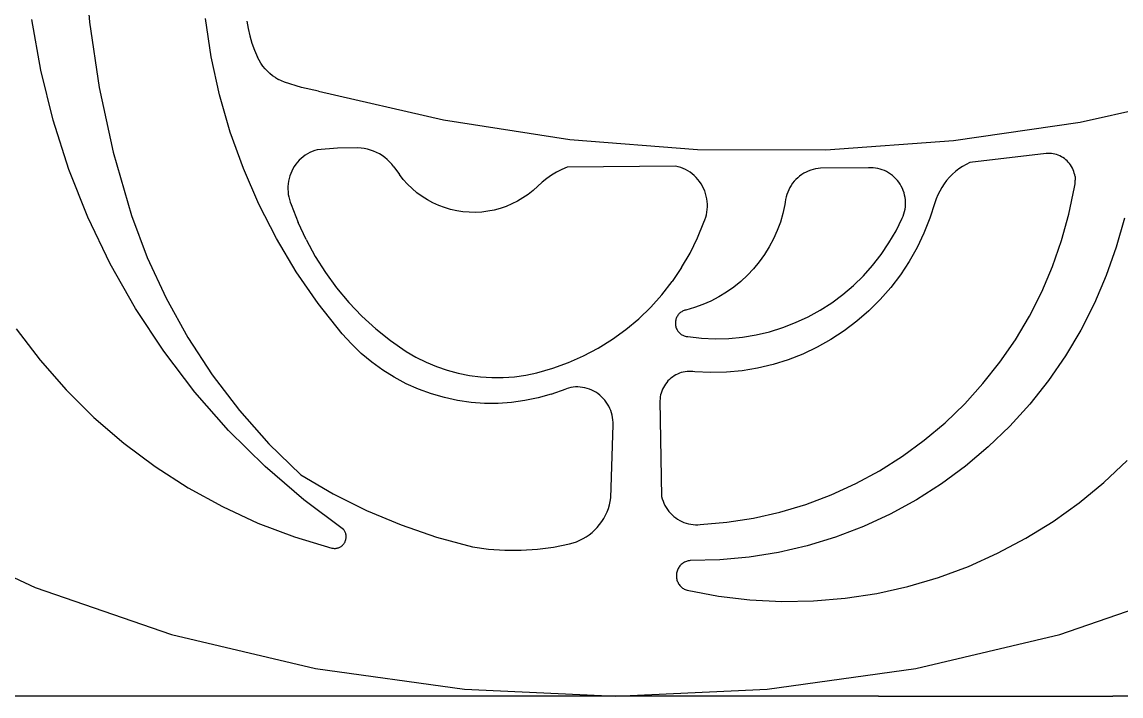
# Model space of a CAD drawing. Extents: x 396092 to 455492, y 17293 to 132793.
# Drawn here: x 410902.6 to 410995.4, y 46245.8 to 46302.7 of the extents above; entities that cross this region are included whole.
import ezdxf

# ---------------------------------------------------------------- set-up
doc = ezdxf.new("R2010")
doc.units = 0
doc.header["$LTSCALE"] = 1000
doc.header["$MEASUREMENT"] = 0
doc.layers.add('MU', color=34, linetype='Continuous')

msp = doc.modelspace()

# ---------------------------------------------------------------- linework, layer by layer
at = {"layer": 'MU', "color": 37}
for p, q in [((410907.884, 46308.278), (410908.306, 46302.709)), ((410904.198, 46298.645), (410903.448, 46302.942)), ((410908.306, 46302.709), (410909.11, 46297.183)), ((410918.583, 46299.777), (410918.09, 46303.023)), ((410921.594, 46302.798), (410921.691, 46302.165)), ((410921.691, 46302.165), (410921.83, 46301.541)), ((410921.83, 46301.541), (410922.012, 46300.928)), ((410922.012, 46300.928), (410922.233, 46300.329)), ((410919.284, 46296.571), (410918.583, 46299.777)), ((410922.233, 46300.329), (410922.495, 46299.747)), ((410922.627, 46299.487), (410922.495, 46299.747)), ((410922.777, 46299.236), (410922.627, 46299.487)), ((410922.944, 46298.997), (410922.777, 46299.236)), ((410923.127, 46298.771), (410922.944, 46298.997)), ((410923.326, 46298.559), (410923.127, 46298.771)), ((410905.239, 46294.411), (410904.198, 46298.645)), ((410923.538, 46298.361), (410923.326, 46298.559)), ((410923.764, 46298.18), (410923.538, 46298.361)), ((410924.002, 46298.015), (410923.764, 46298.18)), ((410924.002, 46298.015), (410924.25, 46297.867)), ((410924.508, 46297.738), (410924.25, 46297.867)), ((410909.11, 46297.183), (410910.293, 46291.729)), ((410924.775, 46297.628), (410924.508, 46297.738)), ((410926.19, 46297.179), (410924.775, 46297.628)), ((410927.642, 46296.875), (410926.19, 46297.179)), ((410927.642, 46296.875), (410938.184, 46294.44)), ((410920.189, 46293.419), (410919.284, 46296.571)), ((410991.936, 46294.265), (411002.493, 46296.631)), ((410906.564, 46290.262), (410905.239, 46294.411)), ((410938.184, 46294.44), (410948.872, 46292.797)), ((410981.238, 46292.692), (410991.936, 46294.265)), ((410921.295, 46290.334), (410920.189, 46293.419)), ((410948.872, 46292.797), (410959.648, 46291.956)), ((410970.457, 46291.921), (410981.238, 46292.692)), ((410910.293, 46291.729), (410911.848, 46286.373)), ((410926.346, 46291.329), (410926.175, 46291.187)), ((410926.525, 46291.459), (410926.346, 46291.329)), ((410926.713, 46291.576), (410926.525, 46291.459)), ((410926.908, 46291.68), (410926.713, 46291.576)), ((410927.109, 46291.77), (410926.908, 46291.68)), ((410927.316, 46291.847), (410927.109, 46291.77)), ((410927.528, 46291.909), (410927.316, 46291.847)), ((410929.242, 46292.051), (410927.528, 46291.909)), ((410930.962, 46292.075), (410929.242, 46292.051)), ((410931.234, 46292.06), (410930.962, 46292.075)), ((410931.503, 46292.026), (410931.234, 46292.06)), ((410931.77, 46291.973), (410931.503, 46292.026)), ((410932.032, 46291.9), (410931.77, 46291.973)), ((410932.289, 46291.81), (410932.032, 46291.9)), ((410932.539, 46291.702), (410932.289, 46291.81)), ((410932.781, 46291.576), (410932.539, 46291.702)), ((410933.014, 46291.433), (410932.781, 46291.576)), ((410933.237, 46291.274), (410933.014, 46291.433)), ((410959.648, 46291.956), (410970.457, 46291.921)), ((410989.067, 46291.597), (410982.625, 46290.836)), ((410989.215, 46291.608), (410989.067, 46291.597)), ((410989.364, 46291.608), (410989.215, 46291.608)), ((410989.512, 46291.598), (410989.364, 46291.608)), ((410989.659, 46291.579), (410989.512, 46291.598)), ((410989.805, 46291.549), (410989.659, 46291.579)), ((410989.949, 46291.51), (410989.805, 46291.549)), ((410990.089, 46291.461), (410989.949, 46291.51)), ((410990.226, 46291.402), (410990.089, 46291.461)), ((410990.359, 46291.334), (410990.226, 46291.402)), ((410990.488, 46291.258), (410990.359, 46291.334)), ((410925.597, 46290.512), (410925.482, 46290.321)), ((410925.724, 46290.695), (410925.597, 46290.512)), ((410925.864, 46290.869), (410925.724, 46290.695)), ((410926.014, 46291.033), (410925.864, 46290.869)), ((410926.175, 46291.187), (410926.014, 46291.033)), ((410933.448, 46291.099), (410933.237, 46291.274)), ((410933.647, 46290.911), (410933.448, 46291.099)), ((410933.833, 46290.708), (410933.647, 46290.911)), ((410934.005, 46290.493), (410933.833, 46290.708)), ((410934.005, 46290.493), (410934.465, 46289.823)), ((410948.623, 46290.438), (410948.172, 46290.244)), ((410957.797, 46290.539), (410948.623, 46290.438)), ((410958.013, 46290.487), (410957.797, 46290.539)), ((410958.225, 46290.42), (410958.013, 46290.487)), ((410958.433, 46290.339), (410958.225, 46290.42)), ((410974.081, 46290.398), (410970.02, 46290.356)), ((410974.277, 46290.403), (410974.081, 46290.398)), ((410974.473, 46290.395), (410974.277, 46290.403)), ((410974.668, 46290.374), (410974.473, 46290.395)), ((410982, 46290.501), (410981.705, 46290.303)), ((410982.307, 46290.679), (410982, 46290.501)), ((410982.625, 46290.836), (410982.307, 46290.679)), ((410990.611, 46291.173), (410990.488, 46291.258)), ((410990.728, 46291.08), (410990.611, 46291.173)), ((410990.839, 46290.979), (410990.728, 46291.08)), ((410990.943, 46290.87), (410990.839, 46290.979)), ((410991.04, 46290.755), (410990.943, 46290.87)), ((410991.129, 46290.634), (410991.04, 46290.755)), ((410991.21, 46290.507), (410991.129, 46290.634)), ((410991.283, 46290.374), (410991.21, 46290.507)), ((410908.168, 46286.216), (410906.564, 46290.262)), ((410922.597, 46287.33), (410921.295, 46290.334)), ((410925.153, 46289.489), (410925.107, 46289.27)), ((410925.215, 46289.705), (410925.153, 46289.489)), ((410925.29, 46289.916), (410925.215, 46289.705)), ((410925.379, 46290.122), (410925.29, 46289.916)), ((410925.482, 46290.321), (410925.379, 46290.122)), ((410934.798, 46289.403), (410934.465, 46289.823)), ((410946.908, 46289.484), (410946.522, 46289.177)), ((410947.313, 46289.765), (410946.908, 46289.484)), ((410947.735, 46290.019), (410947.313, 46289.765)), ((410948.172, 46290.244), (410947.735, 46290.019)), ((410958.635, 46290.245), (410958.433, 46290.339)), ((410958.83, 46290.136), (410958.635, 46290.245)), ((410959.017, 46290.015), (410958.83, 46290.136)), ((410959.197, 46289.881), (410959.017, 46290.015)), ((410959.367, 46289.735), (410959.197, 46289.881)), ((410959.527, 46289.578), (410959.367, 46289.735)), ((410959.677, 46289.411), (410959.527, 46289.578)), ((410968.098, 46289.561), (410967.944, 46289.413)), ((410968.261, 46289.697), (410968.098, 46289.561)), ((410968.433, 46289.822), (410968.261, 46289.697)), ((410968.613, 46289.936), (410968.433, 46289.822)), ((410968.8, 46290.036), (410968.613, 46289.936)), ((410968.993, 46290.124), (410968.8, 46290.036)), ((410969.192, 46290.198), (410968.993, 46290.124)), ((410969.394, 46290.259), (410969.192, 46290.198)), ((410969.601, 46290.305), (410969.394, 46290.259)), ((410969.81, 46290.338), (410969.601, 46290.305)), ((410970.02, 46290.356), (410969.81, 46290.338)), ((410974.862, 46290.34), (410974.668, 46290.374)), ((410975.052, 46290.292), (410974.862, 46290.34)), ((410975.239, 46290.232), (410975.052, 46290.292)), ((410975.422, 46290.159), (410975.239, 46290.232)), ((410975.6, 46290.074), (410975.422, 46290.159)), ((410975.771, 46289.977), (410975.6, 46290.074)), ((410975.936, 46289.868), (410975.771, 46289.977)), ((410976.094, 46289.748), (410975.936, 46289.868)), ((410976.243, 46289.618), (410976.094, 46289.748)), ((410976.383, 46289.478), (410976.243, 46289.618)), ((410976.514, 46289.329), (410976.383, 46289.478)), ((410980.906, 46289.595), (410980.672, 46289.325)), ((410981.157, 46289.849), (410980.906, 46289.595)), ((410981.423, 46290.085), (410981.157, 46289.849)), ((410981.705, 46290.303), (410981.423, 46290.085)), ((410991.347, 46290.237), (410991.283, 46290.374)), ((410991.402, 46290.096), (410991.347, 46290.237)), ((410991.447, 46289.952), (410991.402, 46290.096)), ((410991.483, 46289.805), (410991.447, 46289.952)), ((410991.51, 46289.655), (410991.483, 46289.805)), ((410991.51, 46289.655), (410991.527, 46289.504)), ((410991.527, 46289.504), (410991.533, 46289.353)), ((410925.057, 46288.824), (410925.054, 46288.599)), ((410925.054, 46288.599), (410925.065, 46288.375)), ((410925.074, 46289.048), (410925.057, 46288.824)), ((410925.107, 46289.27), (410925.074, 46289.048)), ((410935.158, 46289.006), (410934.798, 46289.403)), ((410935.544, 46288.635), (410935.158, 46289.006)), ((410935.952, 46288.291), (410935.544, 46288.635)), ((410945.76, 46288.484), (410946.522, 46289.177)), ((410959.815, 46289.233), (410959.677, 46289.411)), ((410959.941, 46289.047), (410959.815, 46289.233)), ((410960.055, 46288.852), (410959.941, 46289.047)), ((410960.156, 46288.65), (410960.055, 46288.852)), ((410960.244, 46288.442), (410960.156, 46288.65)), ((410967.334, 46288.538), (410967.249, 46288.341)), ((410967.433, 46288.729), (410967.334, 46288.538)), ((410967.543, 46288.913), (410967.433, 46288.729)), ((410967.666, 46289.088), (410967.543, 46288.913)), ((410967.799, 46289.256), (410967.666, 46289.088)), ((410967.944, 46289.413), (410967.799, 46289.256)), ((410976.635, 46289.171), (410976.514, 46289.329)), ((410976.745, 46289.006), (410976.635, 46289.171)), ((410976.845, 46288.833), (410976.745, 46289.006)), ((410976.933, 46288.654), (410976.845, 46288.833)), ((410977.008, 46288.469), (410976.933, 46288.654)), ((410980.26, 46288.74), (410980.083, 46288.428)), ((410980.456, 46289.039), (410980.26, 46288.74)), ((410980.672, 46289.325), (410980.456, 46289.039)), ((410990.992, 46286.478), (410991.463, 46288.752)), ((410991.463, 46288.752), (410991.495, 46288.9)), ((410991.495, 46288.9), (410991.518, 46289.05)), ((410991.518, 46289.05), (410991.53, 46289.201)), ((410991.53, 46289.201), (410991.533, 46289.353)), ((410925.065, 46288.375), (410925.092, 46288.151)), ((410925.092, 46288.151), (410925.133, 46287.931)), ((410925.133, 46287.931), (410925.189, 46287.713)), ((410925.189, 46287.713), (410925.259, 46287.5)), ((410936.383, 46287.976), (410935.952, 46288.291)), ((410936.834, 46287.692), (410936.383, 46287.976)), ((410937.302, 46287.439), (410936.834, 46287.692)), ((410944.903, 46287.851), (410944.444, 46287.58)), ((410945.342, 46288.153), (410944.903, 46287.851)), ((410945.76, 46288.484), (410945.342, 46288.153)), ((410960.318, 46288.228), (410960.244, 46288.442)), ((410960.377, 46288.01), (410960.318, 46288.228)), ((410960.423, 46287.787), (410960.377, 46288.01)), ((410960.453, 46287.563), (410960.423, 46287.787)), ((410967.071, 46287.72), (410967.04, 46287.507)), ((410967.117, 46287.931), (410967.071, 46287.72)), ((410967.176, 46288.138), (410967.117, 46287.931)), ((410967.249, 46288.341), (410967.176, 46288.138)), ((410977.072, 46288.279), (410977.008, 46288.469)), ((410977.123, 46288.086), (410977.072, 46288.279)), ((410977.161, 46287.889), (410977.123, 46288.086)), ((410977.187, 46287.691), (410977.161, 46287.889)), ((410977.199, 46287.491), (410977.187, 46287.691)), ((410979.792, 46287.771), (410979.679, 46287.429)), ((410979.927, 46288.104), (410979.792, 46287.771)), ((410980.083, 46288.428), (410979.927, 46288.104)), ((410924.09, 46284.42), (410922.597, 46287.33)), ((410925.259, 46287.5), (410925.343, 46287.292)), ((410925.343, 46287.292), (410925.92, 46285.787)), ((410937.786, 46287.219), (410937.302, 46287.439)), ((410938.283, 46287.033), (410937.786, 46287.219)), ((410938.791, 46286.881), (410938.283, 46287.033)), ((410939.308, 46286.765), (410938.791, 46286.881)), ((410939.832, 46286.684), (410939.308, 46286.765)), ((410940.36, 46286.64), (410939.832, 46286.684)), ((410941.944, 46286.726), (410941.418, 46286.661)), ((410942.465, 46286.827), (410941.944, 46286.726)), ((410942.977, 46286.964), (410942.465, 46286.827)), ((410943.479, 46287.135), (410942.977, 46286.964)), ((410943.969, 46287.341), (410943.479, 46287.135)), ((410944.444, 46287.58), (410943.969, 46287.341)), ((410960.428, 46286.659), (410960.457, 46286.883)), ((410960.469, 46287.337), (410960.453, 46287.563)), ((410960.457, 46286.883), (410960.47, 46287.11)), ((410960.47, 46287.11), (410960.469, 46287.337)), ((410967.022, 46287.292), (410966.852, 46286.545)), ((410967.04, 46287.507), (410967.022, 46287.292)), ((410977.066, 46286.503), (410977.118, 46286.696)), ((410977.118, 46286.696), (410977.158, 46286.892)), ((410977.158, 46286.892), (410977.185, 46287.091)), ((410977.185, 46287.091), (410977.199, 46287.29)), ((410977.199, 46287.29), (410977.199, 46287.491)), ((410979.679, 46287.429), (410979.261, 46286.138)), ((410910.044, 46282.294), (410908.168, 46286.216)), ((410911.848, 46286.373), (410913.182, 46282.821)), ((410926.595, 46284.325), (410925.92, 46285.787)), ((410940.89, 46286.632), (410940.36, 46286.64)), ((410941.418, 46286.661), (410940.89, 46286.632)), ((410959.634, 46284.474), (410960.17, 46285.793)), ((410960.17, 46285.793), (410960.256, 46286.002)), ((410960.256, 46286.002), (410960.327, 46286.217)), ((410960.327, 46286.217), (410960.385, 46286.436)), ((410960.385, 46286.436), (410960.428, 46286.659)), ((410966.633, 46285.811), (410966.366, 46285.094)), ((410966.852, 46286.545), (410966.633, 46285.811)), ((410976.397, 46285.074), (410976.924, 46286.13)), ((410976.924, 46286.13), (410977.001, 46286.314)), ((410977.001, 46286.314), (410977.066, 46286.503)), ((410979.261, 46286.138), (410978.758, 46284.879)), ((410990.372, 46284.242), (410990.992, 46286.478)), ((410995.678, 46286.135), (410994.991, 46283.683)), ((410966.366, 46285.094), (410966.053, 46284.397)), ((410975.802, 46284.056), (410976.397, 46285.074)), ((410978.758, 46284.879), (410978.172, 46283.658)), ((410925.766, 46281.616), (410924.09, 46284.42)), ((410926.595, 46284.325), (410927.363, 46282.911)), ((410959.008, 46283.197), (410959.634, 46284.474)), ((410966.053, 46284.397), (410965.695, 46283.723)), ((410975.142, 46283.082), (410975.802, 46284.056)), ((410989.607, 46282.054), (410990.372, 46284.242)), ((410958.297, 46281.968), (410959.008, 46283.197)), ((410965.293, 46283.074), (410964.85, 46282.455)), ((410965.695, 46283.723), (410965.293, 46283.074)), ((410974.419, 46282.155), (410975.142, 46283.082)), ((410978.172, 46283.658), (410977.506, 46282.48)), ((410994.991, 46283.683), (410994.145, 46281.284)), ((410912.18, 46278.514), (410910.044, 46282.294)), ((410913.182, 46282.821), (410914.769, 46279.379)), ((410927.363, 46282.911), (410928.221, 46281.553)), ((410964.85, 46282.455), (410964.368, 46281.867)), ((410973.637, 46281.28), (410974.419, 46282.155)), ((410977.506, 46282.48), (410976.763, 46281.352)), ((410988.7, 46279.922), (410989.607, 46282.054)), ((410927.619, 46278.931), (410925.766, 46281.616)), ((410928.221, 46281.553), (410929.166, 46280.256)), ((410958.297, 46281.968), (410957.504, 46280.792)), ((410963.848, 46281.314), (410963.292, 46280.797)), ((410964.368, 46281.867), (410963.848, 46281.314)), ((410972.8, 46280.46), (410973.637, 46281.28)), ((410976.763, 46281.352), (410975.947, 46280.278)), ((410994.145, 46281.284), (410993.145, 46278.947)), ((410929.166, 46280.256), (410930.194, 46279.026)), ((410956.632, 46279.675), (410957.504, 46280.792)), ((410962.705, 46280.319), (410962.087, 46279.883)), ((410963.292, 46280.797), (410962.705, 46280.319)), ((410971.91, 46279.699), (410972.8, 46280.46)), ((410975.947, 46280.278), (410975.06, 46279.263)), ((410914.769, 46279.379), (410916.601, 46276.066)), ((410955.687, 46278.623), (410956.632, 46279.675)), ((410961.442, 46279.49), (410960.773, 46279.141)), ((410962.087, 46279.883), (410961.442, 46279.49)), ((410970.972, 46279.001), (410971.91, 46279.699)), ((410975.06, 46279.263), (410974.109, 46278.312)), ((410987.654, 46277.859), (410988.7, 46279.922)), ((410914.569, 46274.894), (410912.18, 46278.514)), ((410929.64, 46276.376), (410927.619, 46278.931)), ((410930.194, 46279.026), (410931.299, 46277.869)), ((410954.672, 46277.641), (410955.687, 46278.623)), ((410958.507, 46278.339), (410958.437, 46278.311)), ((410958.577, 46278.362), (410958.507, 46278.339)), ((410958.65, 46278.381), (410958.577, 46278.362)), ((410959.373, 46278.586), (410958.65, 46278.381)), ((410960.082, 46278.84), (410959.373, 46278.586)), ((410960.773, 46279.141), (410960.082, 46278.84)), ((410968.97, 46277.806), (410969.991, 46278.369)), ((410969.991, 46278.369), (410970.972, 46279.001)), ((410993.145, 46278.947), (410991.994, 46276.684)), ((410931.299, 46277.869), (410932.477, 46276.789)), ((410953.592, 46276.734), (410954.672, 46277.641)), ((410957.782, 46277.447), (410957.773, 46277.371)), ((410957.796, 46277.521), (410957.782, 46277.447)), ((410957.815, 46277.595), (410957.796, 46277.521)), ((410957.839, 46277.667), (410957.815, 46277.595)), ((410957.868, 46277.737), (410957.839, 46277.667)), ((410957.9, 46277.805), (410957.868, 46277.737)), ((410957.938, 46277.871), (410957.9, 46277.805)), ((410957.979, 46277.934), (410957.938, 46277.871)), ((410958.025, 46277.994), (410957.979, 46277.934)), ((410958.074, 46278.051), (410958.025, 46277.994)), ((410958.127, 46278.104), (410958.074, 46278.051)), ((410958.184, 46278.154), (410958.127, 46278.104)), ((410958.243, 46278.2), (410958.184, 46278.154)), ((410958.305, 46278.241), (410958.243, 46278.2)), ((410958.37, 46278.278), (410958.305, 46278.241)), ((410958.437, 46278.311), (410958.37, 46278.278)), ((410967.915, 46277.313), (410968.97, 46277.806)), ((410973.095, 46277.43), (410972.026, 46276.62)), ((410974.109, 46278.312), (410973.095, 46277.43)), ((410986.475, 46275.871), (410987.654, 46277.859)), ((410902.104, 46276.786), (410904.127, 46274.137)), ((410932.477, 46276.789), (410933.723, 46275.792)), ((410952.453, 46275.905), (410953.592, 46276.734)), ((410957.773, 46277.371), (410957.769, 46277.296)), ((410957.769, 46277.296), (410957.769, 46277.22)), ((410957.769, 46277.22), (410957.775, 46277.144)), ((410957.775, 46277.144), (410957.785, 46277.069)), ((410957.785, 46277.069), (410957.801, 46276.994)), ((410957.801, 46276.994), (410957.821, 46276.921)), ((410957.821, 46276.921), (410957.846, 46276.85)), ((410957.846, 46276.85), (410957.875, 46276.78)), ((410957.875, 46276.78), (410957.91, 46276.712)), ((410957.91, 46276.712), (410957.948, 46276.647)), ((410957.948, 46276.647), (410957.99, 46276.585)), ((410957.99, 46276.585), (410958.037, 46276.526)), ((410958.037, 46276.526), (410958.087, 46276.47)), ((410958.087, 46276.47), (410958.141, 46276.417)), ((410964.589, 46276.283), (410965.719, 46276.55)), ((410965.719, 46276.55), (410966.83, 46276.894)), ((410966.83, 46276.894), (410967.915, 46277.313)), ((410972.026, 46276.62), (410970.905, 46275.886)), ((410991.994, 46276.684), (410990.697, 46274.504)), ((410916.601, 46276.066), (410918.668, 46272.9)), ((410930.416, 46275.52), (410929.64, 46276.376)), ((410933.723, 46275.792), (410935.031, 46274.881)), ((410951.26, 46275.16), (410952.453, 46275.905)), ((410958.141, 46276.417), (410958.198, 46276.369)), ((410958.198, 46276.369), (410958.259, 46276.324)), ((410958.259, 46276.324), (410958.321, 46276.283)), ((410958.321, 46276.283), (410958.387, 46276.247)), ((410958.387, 46276.247), (410958.455, 46276.216)), ((410958.455, 46276.216), (410958.524, 46276.189)), ((410958.524, 46276.189), (410958.595, 46276.167)), ((410958.595, 46276.167), (410958.668, 46276.15)), ((410958.668, 46276.15), (410958.741, 46276.138)), ((410958.741, 46276.138), (410958.815, 46276.13)), ((410958.815, 46276.13), (410959.969, 46276.002)), ((410959.969, 46276.002), (410961.128, 46275.954)), ((410961.128, 46275.954), (410962.288, 46275.984)), ((410962.288, 46275.984), (410963.443, 46276.095)), ((410963.443, 46276.095), (410964.589, 46276.283)), ((410970.905, 46275.886), (410969.737, 46275.232)), ((410985.167, 46273.969), (410986.475, 46275.871)), ((410917.198, 46271.452), (410914.569, 46274.894)), ((410931.247, 46274.72), (410930.416, 46275.52)), ((410932.13, 46273.98), (410931.247, 46274.72)), ((410935.031, 46274.881), (410935.861, 46274.396)), ((410950.019, 46274.502), (410951.26, 46275.16)), ((410968.529, 46274.661), (410967.285, 46274.175)), ((410969.737, 46275.232), (410968.529, 46274.661)), ((410904.127, 46274.137), (410906.324, 46271.638)), ((410933.06, 46273.304), (410932.13, 46273.98)), ((410935.861, 46274.396), (410936.72, 46273.968)), ((410936.72, 46273.968), (410937.604, 46273.599)), ((410947.417, 46273.458), (410948.736, 46273.933)), ((410948.736, 46273.933), (410950.019, 46274.502)), ((410966.012, 46273.777), (410964.715, 46273.469)), ((410967.285, 46274.175), (410966.012, 46273.777)), ((410983.738, 46272.161), (410985.167, 46273.969)), ((410990.697, 46274.504), (410989.262, 46272.417)), ((410918.668, 46272.9), (410920.958, 46269.9)), ((410934.034, 46272.694), (410933.06, 46273.304)), ((410937.604, 46273.599), (410938.511, 46273.289)), ((410938.511, 46273.289), (410939.436, 46273.041)), ((410939.436, 46273.041), (410940.374, 46272.855)), ((410940.374, 46272.855), (410941.322, 46272.733)), ((410944.186, 46272.748), (410945.133, 46272.881)), ((410945.133, 46272.881), (410946.07, 46273.077)), ((410946.07, 46273.077), (410947.417, 46273.458)), ((410957.658, 46272.812), (410957.519, 46272.719)), ((410957.802, 46272.896), (410957.658, 46272.812)), ((410957.952, 46272.97), (410957.802, 46272.896)), ((410958.105, 46273.034), (410957.952, 46272.97)), ((410958.263, 46273.087), (410958.105, 46273.034)), ((410958.424, 46273.129), (410958.263, 46273.087)), ((410958.587, 46273.161), (410958.424, 46273.129)), ((410958.751, 46273.181), (410958.587, 46273.161)), ((410958.917, 46273.191), (410958.751, 46273.181)), ((410959.083, 46273.189), (410958.917, 46273.191)), ((410959.249, 46273.176), (410959.083, 46273.189)), ((410959.413, 46273.151), (410959.249, 46273.176)), ((410960.743, 46273.092), (410959.413, 46273.151)), ((410962.074, 46273.125), (410960.743, 46273.092)), ((410963.4, 46273.251), (410962.074, 46273.125)), ((410964.715, 46273.469), (410963.4, 46273.251)), ((410935.046, 46272.154), (410934.034, 46272.694)), ((410936.092, 46271.686), (410935.046, 46272.154)), ((410941.322, 46272.733), (410942.277, 46272.674)), ((410942.277, 46272.674), (410943.233, 46272.679)), ((410943.233, 46272.679), (410944.186, 46272.748)), ((410948.94, 46271.831), (410948.744, 46271.789)), ((410949.138, 46271.861), (410948.94, 46271.831)), ((410949.338, 46271.877), (410949.138, 46271.861)), ((410949.538, 46271.88), (410949.338, 46271.877)), ((410949.738, 46271.869), (410949.538, 46271.88)), ((410949.937, 46271.844), (410949.738, 46271.869)), ((410950.134, 46271.807), (410949.937, 46271.844)), ((410956.758, 46271.837), (410956.684, 46271.685)), ((410956.841, 46271.984), (410956.758, 46271.837)), ((410956.933, 46272.124), (410956.841, 46271.984)), ((410957.035, 46272.259), (410956.933, 46272.124)), ((410957.144, 46272.386), (410957.035, 46272.259)), ((410957.262, 46272.505), (410957.144, 46272.386)), ((410957.387, 46272.616), (410957.262, 46272.505)), ((410957.519, 46272.719), (410957.387, 46272.616)), ((410982.192, 46270.455), (410983.738, 46272.161)), ((410989.262, 46272.417), (410987.693, 46270.433)), ((410906.324, 46271.638), (410908.685, 46269.3)), ((410920.054, 46268.205), (410917.198, 46271.452)), ((410937.167, 46271.292), (410936.092, 46271.686)), ((410938.266, 46270.975), (410937.167, 46271.292)), ((410939.384, 46270.735), (410938.266, 46270.975)), ((410946.186, 46270.961), (410945.068, 46270.724)), ((410947.286, 46271.274), (410946.186, 46270.961)), ((410947.286, 46271.274), (410948.551, 46271.733)), ((410948.744, 46271.789), (410948.551, 46271.733)), ((410950.328, 46271.756), (410950.134, 46271.807)), ((410950.518, 46271.692), (410950.328, 46271.756)), ((410950.704, 46271.616), (410950.518, 46271.692)), ((410950.884, 46271.527), (410950.704, 46271.616)), ((410951.059, 46271.427), (410950.884, 46271.527)), ((410951.226, 46271.314), (410951.059, 46271.427)), ((410951.386, 46271.191), (410951.226, 46271.314)), ((410951.538, 46271.057), (410951.386, 46271.191)), ((410951.68, 46270.914), (410951.538, 46271.057)), ((410951.813, 46270.761), (410951.68, 46270.914)), ((410956.493, 46271.038), (410956.472, 46270.869)), ((410956.525, 46271.204), (410956.493, 46271.038)), ((410956.568, 46271.368), (410956.525, 46271.204)), ((410956.621, 46271.528), (410956.568, 46271.368)), ((410956.684, 46271.685), (410956.621, 46271.528)), ((410940.515, 46270.573), (410939.384, 46270.735)), ((410941.654, 46270.491), (410940.515, 46270.573)), ((410942.796, 46270.489), (410941.654, 46270.491)), ((410943.936, 46270.567), (410942.796, 46270.489)), ((410945.068, 46270.724), (410943.936, 46270.567)), ((410951.936, 46270.6), (410951.813, 46270.761)), ((410952.048, 46270.43), (410951.936, 46270.6)), ((410952.15, 46270.254), (410952.048, 46270.43)), ((410952.239, 46270.071), (410952.15, 46270.254)), ((410952.317, 46269.882), (410952.239, 46270.071)), ((410956.472, 46270.869), (410956.462, 46270.7)), ((410956.462, 46270.7), (410956.611, 46262.624)), ((410980.538, 46268.859), (410982.192, 46270.455)), ((410987.693, 46270.433), (410985.998, 46268.56)), ((410908.685, 46269.3), (410911.198, 46267.134)), ((410920.958, 46269.9), (410923.46, 46267.08)), ((410952.382, 46269.689), (410952.317, 46269.882)), ((410952.434, 46269.491), (410952.382, 46269.689)), ((410952.474, 46269.291), (410952.434, 46269.491)), ((410952.501, 46269.088), (410952.474, 46269.291)), ((410952.514, 46268.884), (410952.501, 46269.088)), ((410923.124, 46265.167), (410920.054, 46268.205)), ((410952.326, 46262.517), (410952.514, 46268.679)), ((410952.514, 46268.679), (410952.514, 46268.884)), ((410978.783, 46267.38), (410980.538, 46268.859)), ((410985.998, 46268.56), (410984.184, 46266.806)), ((410976.934, 46266.025), (410978.783, 46267.38)), ((410911.198, 46267.134), (410913.852, 46265.15)), ((410923.46, 46267.08), (410926.159, 46264.457)), ((410984.184, 46266.806), (410982.26, 46265.181)), ((410975, 46264.8), (410976.934, 46266.025)), ((410993.943, 46263.817), (410995.92, 46265.676)), ((410913.852, 46265.15), (410916.634, 46263.358)), ((410926.392, 46262.355), (410923.124, 46265.167)), ((410926.159, 46264.457), (410928.883, 46262.855)), ((410972.99, 46263.711), (410975, 46264.8)), ((410982.26, 46265.181), (410980.234, 46263.689)), ((410970.913, 46262.762), (410972.99, 46263.711)), ((410980.234, 46263.689), (410978.115, 46262.339)), ((410991.85, 46262.095), (410993.943, 46263.817)), ((410916.634, 46263.358), (410919.53, 46261.767)), ((410928.883, 46262.855), (410931.705, 46261.439)), ((410956.611, 46262.624), (410956.662, 46262.428)), ((410968.778, 46261.958), (410970.913, 46262.762)), ((410919.53, 46261.767), (410922.527, 46260.384)), ((410929.761, 46259.835), (410926.392, 46262.355)), ((410952.109, 46261.61), (410952.201, 46261.907)), ((410952.201, 46261.907), (410952.273, 46262.21)), ((410952.273, 46262.21), (410952.326, 46262.517)), ((410956.662, 46262.428), (410956.726, 46262.237)), ((410956.726, 46262.237), (410956.802, 46262.05)), ((410956.802, 46262.05), (410956.889, 46261.869)), ((410956.889, 46261.869), (410956.988, 46261.693)), ((410956.988, 46261.693), (410957.098, 46261.525)), ((410966.594, 46261.302), (410968.778, 46261.958)), ((410978.115, 46262.339), (410975.913, 46261.137)), ((410989.651, 46260.517), (410991.85, 46262.095)), ((410931.705, 46261.439), (410934.612, 46260.217)), ((410951.555, 46260.504), (410951.72, 46260.765)), ((410951.72, 46260.765), (410951.868, 46261.038)), ((410951.868, 46261.038), (410951.998, 46261.32)), ((410951.998, 46261.32), (410952.109, 46261.61)), ((410957.098, 46261.525), (410957.219, 46261.365)), ((410957.219, 46261.365), (410957.35, 46261.213)), ((410957.35, 46261.213), (410957.49, 46261.07)), ((410957.49, 46261.07), (410957.639, 46260.936)), ((410957.639, 46260.936), (410957.796, 46260.813)), ((410957.796, 46260.813), (410957.961, 46260.701)), ((410957.961, 46260.701), (410958.132, 46260.6)), ((410962.123, 46260.446), (410964.373, 46260.797)), ((410964.373, 46260.797), (410966.594, 46261.302)), ((410975.913, 46261.137), (410973.637, 46260.087)), ((410892.987, 46259.93), (410903.708, 46254.934)), ((410922.527, 46260.384), (410925.611, 46259.216)), ((410929.799, 46259.784), (410929.761, 46259.835)), ((410929.833, 46259.729), (410929.799, 46259.784)), ((410934.612, 46260.217), (410937.592, 46259.194)), ((410950.734, 46259.586), (410950.961, 46259.794)), ((410950.961, 46259.794), (410951.174, 46260.017)), ((410951.174, 46260.017), (410951.372, 46260.254)), ((410951.372, 46260.254), (410951.555, 46260.504)), ((410958.132, 46260.6), (410958.31, 46260.51)), ((410958.31, 46260.51), (410958.493, 46260.433)), ((410958.493, 46260.433), (410958.68, 46260.368)), ((410958.68, 46260.368), (410958.872, 46260.316)), ((410958.872, 46260.316), (410959.066, 46260.276)), ((410959.066, 46260.276), (410959.263, 46260.25)), ((410959.263, 46260.25), (410959.46, 46260.237)), ((410959.46, 46260.237), (410959.658, 46260.237)), ((410959.658, 46260.237), (410959.856, 46260.25)), ((410959.856, 46260.25), (410962.123, 46260.446)), ((410973.637, 46260.087), (410971.297, 46259.194)), ((410987.354, 46259.092), (410989.651, 46260.517)), ((410925.611, 46259.216), (410928.766, 46258.268)), ((410929.864, 46259.673), (410929.833, 46259.729)), ((410929.891, 46259.614), (410929.864, 46259.673)), ((410929.878, 46258.799), (410929.903, 46258.858)), ((410929.915, 46259.554), (410929.891, 46259.614)), ((410929.903, 46258.858), (410929.924, 46258.919)), ((410929.934, 46259.493), (410929.915, 46259.554)), ((410929.924, 46258.919), (410929.942, 46258.981)), ((410929.949, 46259.43), (410929.934, 46259.493)), ((410929.942, 46258.981), (410929.955, 46259.044)), ((410929.961, 46259.366), (410929.949, 46259.43)), ((410929.955, 46259.044), (410929.965, 46259.108)), ((410929.968, 46259.302), (410929.961, 46259.366)), ((410929.965, 46259.108), (410929.97, 46259.173)), ((410929.971, 46259.237), (410929.968, 46259.302)), ((410929.97, 46259.173), (410929.971, 46259.237)), ((410937.592, 46259.194), (410940.631, 46258.373)), ((410949.423, 46258.803), (410949.704, 46258.923)), ((410949.704, 46258.923), (410949.977, 46259.062)), ((410949.977, 46259.062), (410950.241, 46259.22)), ((410950.241, 46259.22), (410950.493, 46259.395)), ((410950.493, 46259.395), (410950.734, 46259.586)), ((410971.297, 46259.194), (410968.905, 46258.463)), ((410984.97, 46257.825), (410987.354, 46259.092)), ((410928.766, 46258.268), (410928.828, 46258.254)), ((410928.828, 46258.254), (410928.891, 46258.244)), ((410928.891, 46258.244), (410928.954, 46258.238)), ((410928.954, 46258.238), (410929.017, 46258.237)), ((410929.017, 46258.237), (410929.08, 46258.24)), ((410929.08, 46258.24), (410929.143, 46258.247)), ((410929.143, 46258.247), (410929.206, 46258.258)), ((410929.206, 46258.258), (410929.267, 46258.273)), ((410929.267, 46258.273), (410929.327, 46258.293)), ((410929.327, 46258.293), (410929.386, 46258.316)), ((410929.386, 46258.316), (410929.444, 46258.344)), ((410929.444, 46258.344), (410929.499, 46258.375)), ((410929.499, 46258.375), (410929.553, 46258.41)), ((410929.553, 46258.41), (410929.604, 46258.448)), ((410929.604, 46258.448), (410929.652, 46258.49)), ((410929.652, 46258.49), (410929.698, 46258.535)), ((410929.698, 46258.535), (410929.74, 46258.582)), ((410929.74, 46258.582), (410929.78, 46258.633)), ((410929.78, 46258.633), (410929.816, 46258.686)), ((410929.816, 46258.686), (410929.849, 46258.741)), ((410929.849, 46258.741), (410929.878, 46258.799)), ((410940.631, 46258.373), (410941.996, 46258.182)), ((410941.996, 46258.182), (410943.37, 46258.084)), ((410943.37, 46258.084), (410944.747, 46258.079)), ((410944.747, 46258.079), (410946.122, 46258.167)), ((410946.122, 46258.167), (410947.488, 46258.348)), ((410947.488, 46258.348), (410948.839, 46258.622)), ((410948.839, 46258.622), (410949.134, 46258.702)), ((410949.134, 46258.702), (410949.423, 46258.803)), ((410968.905, 46258.463), (410966.47, 46257.896)), ((410958.398, 46256.984), (410958.331, 46256.934)), ((410958.468, 46257.03), (410958.398, 46256.984)), ((410958.541, 46257.071), (410958.468, 46257.03)), ((410958.616, 46257.107), (410958.541, 46257.071)), ((410958.694, 46257.137), (410958.616, 46257.107)), ((410958.773, 46257.163), (410958.694, 46257.137)), ((410958.854, 46257.183), (410958.773, 46257.163)), ((410958.936, 46257.197), (410958.854, 46257.183)), ((410959.019, 46257.206), (410958.936, 46257.197)), ((410961.516, 46257.266), (410959.019, 46257.206)), ((410964.003, 46257.497), (410961.516, 46257.266)), ((410966.47, 46257.896), (410964.003, 46257.497)), ((410982.509, 46256.721), (410984.97, 46257.825)), ((410957.86, 46256.065), (410957.854, 46255.981)), ((410957.872, 46256.149), (410957.86, 46256.065)), ((410957.889, 46256.233), (410957.872, 46256.149)), ((410957.911, 46256.314), (410957.889, 46256.233)), ((410957.939, 46256.394), (410957.911, 46256.314)), ((410957.972, 46256.473), (410957.939, 46256.394)), ((410958.01, 46256.548), (410957.972, 46256.473)), ((410958.052, 46256.621), (410958.01, 46256.548)), ((410958.1, 46256.691), (410958.052, 46256.621)), ((410958.152, 46256.757), (410958.1, 46256.691)), ((410958.207, 46256.82), (410958.152, 46256.757)), ((410958.267, 46256.879), (410958.207, 46256.82)), ((410958.331, 46256.934), (410958.267, 46256.879)), ((410979.982, 46255.786), (410982.509, 46256.721)), ((410957.854, 46255.981), (410957.853, 46255.896)), ((410957.853, 46255.896), (410957.858, 46255.811)), ((410957.858, 46255.811), (410957.868, 46255.727)), ((410957.868, 46255.727), (410957.884, 46255.643)), ((410957.884, 46255.643), (410957.905, 46255.561)), ((410957.905, 46255.561), (410957.932, 46255.48)), ((410957.932, 46255.48), (410957.963, 46255.402)), ((410957.963, 46255.402), (410958, 46255.326)), ((410958, 46255.326), (410958.041, 46255.252)), ((410958.041, 46255.252), (410958.087, 46255.181)), ((410958.087, 46255.181), (410958.138, 46255.114)), ((410977.4, 46255.024), (410979.982, 46255.786)), ((410903.708, 46254.934), (410915.238, 46250.968)), ((410958.138, 46255.114), (410958.193, 46255.05)), ((410958.193, 46255.05), (410958.252, 46254.99)), ((410958.252, 46254.99), (410958.315, 46254.934)), ((410958.315, 46254.934), (410958.381, 46254.883)), ((410958.381, 46254.883), (410958.45, 46254.836)), ((410958.45, 46254.836), (410958.522, 46254.794)), ((410958.522, 46254.794), (410958.597, 46254.757)), ((410958.597, 46254.757), (410958.674, 46254.725)), ((410958.674, 46254.725), (410958.753, 46254.698)), ((410958.753, 46254.698), (410961.397, 46254.203)), ((410961.397, 46254.203), (410964.067, 46253.888)), ((410972.117, 46254.028), (410974.775, 46254.437)), ((410974.775, 46254.437), (410977.4, 46255.024)), ((410990.23, 46250.968), (411001.761, 46254.934)), ((410964.067, 46253.888), (410966.751, 46253.753)), ((410966.751, 46253.753), (410969.439, 46253.8)), ((410969.439, 46253.8), (410972.117, 46254.028)), ((410915.238, 46250.968), (410927.388, 46248.091)), ((410978.081, 46248.091), (410990.23, 46250.968)), ((410927.388, 46248.091), (410939.955, 46246.347)), ((410965.513, 46246.347), (410978.081, 46248.091)), ((410939.955, 46246.347), (410952.734, 46245.763)), ((410952.734, 46245.763), (410965.513, 46246.347)), ((410974.916, 46245.763), (410874.816, 46245.763)), ((410974.916, 46245.763), (410994.698, 46245.763)), ((411047.916, 46245.763), (410994.698, 46245.763))]:
    msp.add_line(p, q, dxfattribs=at)

doc.saveas('drawing.dxf')
